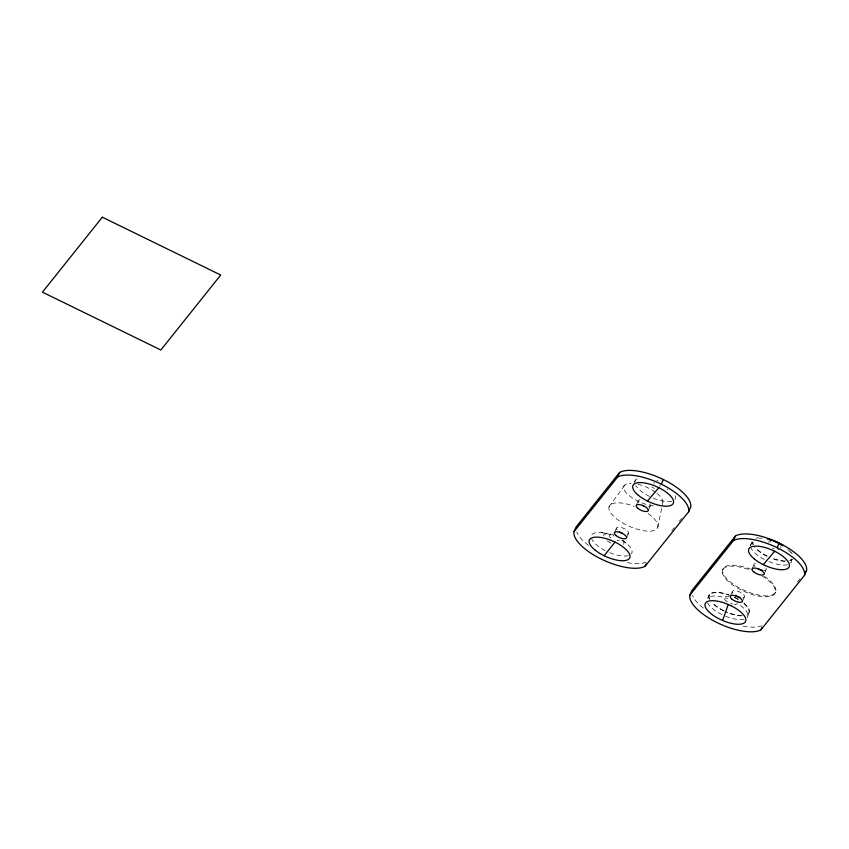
<?xml version="1.0" encoding="UTF-8"?>
<svg xmlns="http://www.w3.org/2000/svg" width="849" height="849" viewBox="0 0 849 849"><rect width="100%" height="100%" fill="white"/><g stroke="black" fill="none" stroke-linecap="round" stroke-linejoin="round"><path stroke-width="0.64" stroke-dasharray="4.25 3.18" d="M657.805 527.218L662.782 502.81M634.49 482.338L635.519 480.014M614.549 532.408L616.607 527.749M636.379 505.081L638.427 500.422M626.902 537.024L628.451 533.533M648.381 510.366L650.44 505.717M709.393 594.449L707.748 598.174A22.063 8.479 23.8 0 1 727.635 598.736M722.626 569.881L723.03 568.947M750.336 545.886L753.01 539.826M730.395 595.945L732.454 591.286M752.034 568.894L754.092 564.235M742.748 600.561L744.297 597.07M764.142 574.253L766.191 569.594M748.86 613.731L747.216 617.456A22.063 8.479 23.8 0 0 737.855 603.724M775.073 593.08L775.487 592.146M609.02 506.789L625.034 484.715M671.814 530.752L674.276 527.664M679.2 521.498L681.673 518.41M797.508 581.947L799.981 578.859M601.538 532.631L608.648 533.798M622.731 540.442L626.222 543.19M787.564 564.702A22.063 8.479 23.8 0 1 768.494 561.412M764.323 559.459A22.063 8.479 23.8 0 1 751.153 548.21M750.558 545.62A22.063 8.479 23.8 0 1 755.61 541.63M791.257 559.258A22.063 8.479 23.8 0 1 790.695 563.004L792.34 559.279A22.063 8.479 23.8 0 1 790.196 560.68M744.17 619.208A22.063 8.479 23.8 0 1 724.133 615.599M722.043 614.634A22.063 8.479 23.8 0 1 707.673 602.875M671.718 501.165A22.063 8.479 23.8 0 1 652.648 497.875M649.496 496.432A22.063 8.479 23.8 0 1 635.816 485.607M634.723 482.073A22.063 8.479 23.8 0 1 637.663 478.613M675.411 495.72A22.063 8.479 23.8 0 1 674.849 499.456M628.324 555.66A22.063 8.479 23.8 0 1 609.359 552.508M605.178 550.577A22.063 8.479 23.8 0 1 591.827 539.327M591.912 534.626A22.063 8.479 23.8 0 1 613.923 536.027M622.009 540.176A22.063 8.479 23.8 0 1 631.369 553.909M764.44 576.344A28.675 11.016 23.8 0 1 764.917 595.871A28.675 11.016 23.8 0 1 723.794 574.688A28.675 11.016 23.8 0 1 750.314 569.063M648.127 513.603A26.468 10.177 23.8 0 1 647.447 531.124A26.468 10.177 23.8 0 1 609.858 511.512A26.468 10.177 23.8 0 1 634.192 506.333M653.306 505.845A21.172 8.14 23.8 0 1 627.071 493.683A21.172 8.14 23.8 0 1 631.125 483.314M637.96 484.259A21.172 8.14 23.8 0 1 655.046 491.921M656.999 493.386A21.172 8.14 23.8 0 1 661.52 504.571M784.816 561.348A22.063 8.479 23.8 0 1 772.272 558.536M766.987 556.254A22.063 8.479 23.8 0 1 754.75 547.414M752.798 544.485A22.063 8.479 23.8 0 1 752.203 541.895M756.141 538.128A22.063 8.479 23.8 0 1 758.486 537.778M790.599 551.691A22.063 8.479 23.8 0 1 792.043 553.675M743.713 603.002A22.063 8.479 23.8 0 1 746.78 615.164M741.474 615.886A22.063 8.479 23.8 0 1 726.84 612.331M723.688 610.909A22.063 8.479 23.8 0 1 712.024 602.854M709.318 599.15A22.063 8.479 23.8 0 1 729.28 595.011M734.576 597.271A22.063 8.479 23.8 0 1 739.49 599.999M791.639 558.929A21.278 8.182 23.8 0 1 789.581 560.287M785.399 560.945A21.278 8.182 23.8 0 1 772.282 558.217M767.188 556.01A21.278 8.182 23.8 0 1 755.377 547.488M753.498 544.655A21.278 8.182 23.8 0 1 752.925 542.161M758.985 538.202A21.278 8.182 23.8 0 1 762.031 538.245M787.766 549.388A21.278 8.182 23.8 0 1 791.364 553.537M744.18 603.777A21.448 8.246 23.8 0 1 746.292 614.856M742.143 615.557A21.448 8.246 23.8 0 1 724.844 611.195M723.836 610.718A21.448 8.246 23.8 0 1 712.502 602.886M709.87 599.288A21.448 8.246 23.8 0 1 729.28 595.255M734.417 597.463A21.448 8.246 23.8 0 1 739.203 600.116M779.095 549.791A7.418 2.855 23.8 0 1 777.642 549.738M774.182 548.847A7.418 2.855 23.8 0 1 772.399 548.083M768.419 542.087A7.418 2.855 23.8 0 1 770.988 541.917M780.348 546.544A7.418 2.855 23.8 0 1 781.006 547.531M737.41 603.607A7.418 2.855 23.8 0 1 734.173 604.276M732.507 603.968A7.418 2.855 23.8 0 1 730.724 603.416M727.285 601.739A7.418 2.855 23.8 0 1 723.953 597.441A7.418 2.855 23.8 0 1 729.036 596.751M762.052 575.993A28.675 11.016 23.8 0 1 765.745 596.826A28.675 11.016 23.8 0 1 723.624 576.036A28.675 11.016 23.8 0 1 749.9 569.997M762.009 625.66A40.37 15.515 23.8 0 1 741.294 625.787M703.184 608.022A40.37 15.515 23.8 0 1 692.582 595.499M646.163 562.112A40.37 15.515 23.8 0 1 626.626 562.484M588.389 545.302A40.37 15.515 23.8 0 1 576.736 531.952M649.729 504.073A6.622 2.547 23.8 0 1 648.477 506.906M638.873 502.672A6.622 2.547 23.8 0 1 640.114 499.838M617.191 530.041A6.622 2.547 23.8 0 1 619.038 527.102A6.622 2.547 23.8 0 1 627.262 530.625A6.622 2.547 23.8 0 1 626.838 534.159M765.904 568.077A6.622 2.547 23.8 0 1 763.686 570.443M755.122 566.654A6.622 2.547 23.8 0 1 756.608 563.375M733.027 593.578A6.622 2.547 23.8 0 1 734.884 590.649A6.622 2.547 23.8 0 1 743.108 594.162A6.622 2.547 23.8 0 1 742.684 597.707M654.399 488.43A11.026 4.234 23.8 0 1 651.947 487.05M667.473 488.907A11.026 4.234 23.8 0 1 667.07 489.937M622.593 540.611A11.026 4.234 23.8 0 1 622.519 545.154M610.972 543.02A11.026 4.234 23.8 0 1 606.409 540.155M603.459 535.836A11.026 4.234 23.8 0 1 613.774 535.072M660.533 486.116A5.519 2.123 23.8 0 1 659.291 485.883M654.367 483.452A5.519 2.123 23.8 0 1 653.581 482.678M656.829 480.545A5.519 2.123 23.8 0 1 658.166 480.969M619.452 540.155A5.519 2.123 23.8 0 1 617.043 540.654M610.877 538.022A5.519 2.123 23.8 0 1 613.233 535.072"/><path stroke-width="1.27" d="M722.637 620.417L728.23 604.52M574.062 531.58L576.121 526.921L619.664 472.384A40.37 15.515 23.8 0 1 663.345 479.515A40.37 15.515 23.8 0 1 690.704 507.086L688.645 511.745L645.102 566.283A40.37 15.515 23.8 0 1 601.421 559.151A40.37 15.515 23.8 0 1 574.062 531.58L617.605 477.042L619.664 472.384M688.645 511.745A40.37 15.515 23.8 0 0 661.297 484.174L663.345 479.515M645.102 566.283L646.131 563.948M689.908 595.117L691.967 590.458L735.51 535.931A40.37 15.515 23.8 0 1 779.191 543.052A40.37 15.515 23.8 0 1 806.55 570.634L804.491 575.293L760.948 629.82A40.37 15.515 23.8 0 1 717.267 622.699A40.37 15.515 23.8 0 1 689.908 595.117L733.451 540.59L735.51 535.931M804.491 575.293A40.37 15.515 23.8 0 0 777.143 547.711L779.191 543.052M760.948 629.82L761.977 627.496M604.148 555.745L615.026 542.108M804.905 572.693L806.55 570.634M647.447 501.09L658.813 487.697M763.293 564.638L774.659 551.234M733.451 540.59A40.37 15.515 23.8 0 1 777.143 547.711M617.605 477.042A40.37 15.515 23.8 0 1 661.297 484.174M767.761 538.892A22.063 8.479 23.8 0 1 772.006 540.176M773.078 540.569A22.063 8.479 23.8 0 1 783.256 545.599M767.942 539.264A21.278 8.182 23.8 0 1 770.998 540.155M773.057 540.887A21.278 8.182 23.8 0 1 782.884 545.737M644.073 506.025A6.622 2.547 23.8 0 1 642.491 505.325M622.487 533.363A6.622 2.547 23.8 0 1 619.42 531.867M762.264 570.263A6.622 2.547 23.8 0 1 757.563 568.459M739.914 597.399A6.622 2.547 23.8 0 1 735.266 595.404M102.326 217.185L42.45 292.162L160.854 350L220.719 275.023L102.326 217.185M730.872 605.655L725.577 603.395A22.063 8.479 23.8 0 0 705.158 603.809A22.063 8.479 23.8 0 0 719.984 619.292L725.279 621.553A22.063 8.479 23.8 0 0 745.709 621.139A22.063 8.479 23.8 0 0 730.872 605.655M754.22 558.875A22.063 8.479 23.8 0 0 788.636 567.663A22.063 8.479 23.8 0 0 764.068 547.276A22.063 8.479 23.8 0 0 754.22 558.875M754.156 572.237A6.622 2.547 23.8 0 0 764.142 574.253A6.622 2.547 23.8 0 0 755.971 568.225A6.622 2.547 23.8 0 0 754.156 572.237M731.944 599.161A6.622 2.547 23.8 0 0 742.238 601.729A6.622 2.547 23.8 0 0 734.767 595.616A6.622 2.547 23.8 0 0 731.944 599.161M638.374 495.328A22.063 8.479 23.8 0 0 672.79 504.115A22.063 8.479 23.8 0 0 648.222 483.728A22.063 8.479 23.8 0 0 638.374 495.328M595.011 550.014A22.063 8.479 23.8 0 0 629.321 558.568A22.063 8.479 23.8 0 0 604.435 538.202A22.063 8.479 23.8 0 0 595.011 550.014M616.098 535.623A6.622 2.547 23.8 0 0 626.392 538.192A6.622 2.547 23.8 0 0 618.932 532.079A6.622 2.547 23.8 0 0 616.098 535.623M637.748 508.254A6.622 2.547 23.8 0 0 648.116 510.981A6.622 2.547 23.8 0 0 640.868 504.858A6.622 2.547 23.8 0 0 637.748 508.254"/></g></svg>
